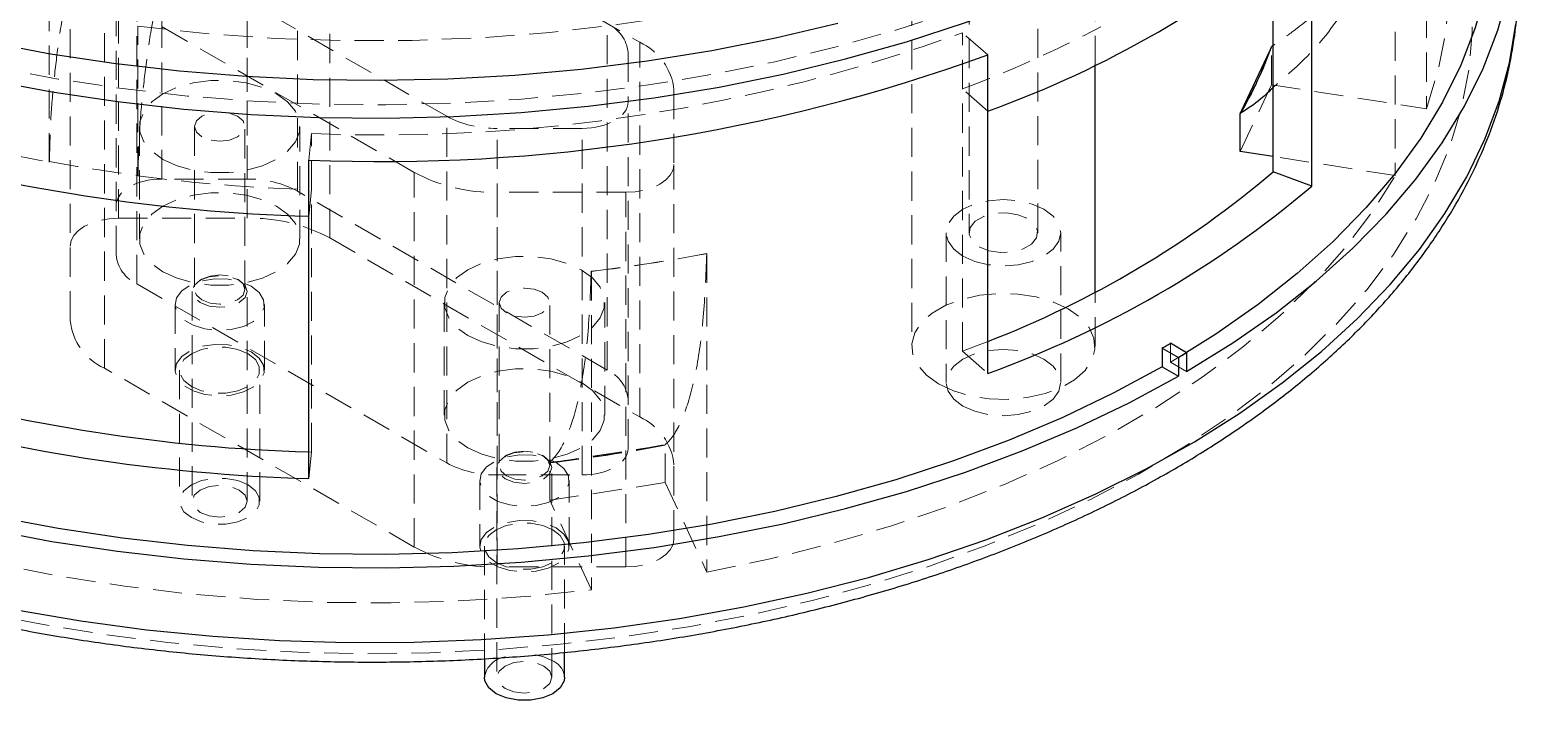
# Model space of a CAD drawing. Header units: millimetres. Extents: x 0 to 841, y 0 to 594.
# Drawn here: x 264 to 328.9, y 160.5 to 189.7 of the extents above; entities that cross this region are included whole.
import ezdxf

# ---------------------------------------------------------------- set-up
doc = ezdxf.new("R2010")
doc.units = ezdxf.units.MM
doc.linetypes.add('HIDDEN', pattern=[1.905, 1.27, -0.635])

msp = doc.modelspace()

# ---------------------------------------------------------------- linework, layer by layer
at = {"color": 7, "linetype": 'HIDDEN', "lineweight": 18}
for p, q in [((324.903, 200.182), (324.903, 186.301)), ((269.744, 183.237), (269.744, 198.343)), ((273.463, 183.237), (273.463, 198.343)), ((267.847, 181.533), (267.847, 197.864)), ((273.463, 181.533), (273.463, 197.864)), ((275.656, 182.712), (275.656, 197.818)), ((277.07, 197.001), (290.586, 189.199)), ((277.07, 180.671), (277.07, 197.001)), ((323.547, 197.277), (323.547, 183.395)), ((267.745, 179.936), (267.745, 195.042)), ((282.17, 185.973), (268.653, 193.776)), ((268.653, 178.67), (268.653, 193.776)), ((265.745, 177.078), (265.745, 193.409)), ((302.452, 193.09), (302.452, 175.942)), ((304.952, 193.147), (304.952, 180.899)), ((307.952, 180.899), (307.952, 193.147)), ((310.452, 188.211), (310.452, 193.09)), ((267.239, 174.995), (267.239, 191.326)), ((280.755, 183.523), (267.239, 191.326)), ((264.827, 183.974), (264.827, 190.506)), ((268.691, 183.376), (268.691, 189.909)), ((289.172, 174.909), (289.172, 190.015)), ((305.766, 188.648), (304.67, 189.614)), ((304.67, 187.164), (304.67, 189.614)), ((304.67, 175.733), (304.67, 189.614)), ((290.586, 172.868), (290.586, 189.199)), ((318.072, 188.834), (318.14, 188.98)), ((318.14, 189.002), (318.14, 188.98)), ((318.14, 187.347), (318.14, 188.98)), ((290.081, 188.749), (290.081, 186.602)), ((292.081, 187.116), (292.081, 183.874)), ((305.766, 186.198), (304.67, 187.164)), ((316.783, 184.442), (318.14, 187.347)), ((318.14, 187.347), (324.903, 186.301)), ((290.081, 171.496), (290.081, 186.602)), ((282.17, 170.867), (282.17, 185.973)), ((316.783, 186.075), (316.858, 186.235)), ((268.766, 185.526), (268.766, 180.627)), ((271.166, 185.526), (271.166, 178.422)), ((273.366, 178.422), (273.366, 185.526)), ((275.766, 180.627), (275.766, 185.526)), ((276.263, 185.22), (276.15, 184.067)), ((276.263, 182.77), (276.263, 185.22)), ((276.263, 171.339), (276.263, 185.22)), ((288.082, 185.449), (284.363, 185.449)), ((284.363, 170.343), (284.363, 185.449)), ((288.082, 170.343), (288.082, 185.449)), ((264.827, 183.974), (264.838, 183.998)), ((292.081, 167.543), (292.081, 183.874)), ((323.547, 183.395), (318.226, 184.218)), ((268.702, 183.4), (268.691, 183.376)), ((273.463, 183.237), (269.744, 183.237)), ((280.755, 167.193), (280.755, 183.523)), ((289.172, 174.909), (275.656, 182.712)), ((276.263, 182.77), (276.15, 181.617)), ((284.363, 166.33), (284.363, 182.661)), ((289.979, 182.661), (284.363, 182.661)), ((289.979, 166.33), (289.979, 182.661)), ((267.847, 181.533), (273.463, 181.533)), ((277.07, 180.671), (290.586, 172.868)), ((303.952, 180.899), (303.952, 174.367)), ((308.952, 174.367), (308.952, 180.899)), ((293.515, 179.987), (293.512, 179.993)), ((293.515, 179.987), (293.515, 166.106)), ((288.478, 179.212), (288.474, 179.221)), ((288.478, 179.212), (288.478, 165.331)), ((268.653, 178.67), (282.17, 170.867)), ((271.488, 178.871), (271.417, 178.83)), ((273.115, 178.83), (273.044, 178.871)), ((271.066, 178.34), (271.066, 169.195)), ((273.466, 169.195), (273.466, 178.34)), ((310.452, 175.942), (310.452, 178.311)), ((270.316, 177.769), (270.316, 174.911)), ((274.216, 174.911), (274.216, 177.769)), ((282.06, 177.852), (282.06, 172.952)), ((284.46, 177.852), (284.46, 170.748)), ((286.66, 170.748), (286.66, 177.852)), ((289.06, 172.952), (289.06, 177.852)), ((305.766, 176.16), (304.67, 175.733)), ((313.737, 176.079), (313.737, 175.262)), ((304.67, 175.733), (305.766, 174.767)), ((314.434, 175.677), (313.737, 175.262)), ((280.755, 167.193), (267.239, 174.995)), ((270.516, 174.911), (270.516, 169.195)), ((274.016, 169.195), (274.016, 174.911)), ((314.444, 174.854), (313.737, 175.262)), ((286.666, 170.869), (291.703, 171.643)), ((291.703, 171.661), (291.703, 171.643)), ((291.703, 170.01), (291.703, 171.643)), ((276.263, 171.339), (276.15, 171.342)), ((276.15, 170.186), (276.263, 171.339)), ((284.782, 171.197), (284.711, 171.156)), ((286.408, 171.156), (286.338, 171.197)), ((286.666, 170.89), (286.666, 170.869)), ((286.666, 169.235), (286.666, 170.869)), ((284.36, 170.666), (284.36, 161.521)), ((284.363, 170.343), (288.082, 170.343)), ((286.76, 161.521), (286.76, 170.666)), ((283.61, 170.095), (283.61, 167.237)), ((286.666, 169.235), (291.703, 170.01)), ((287.51, 167.237), (287.51, 170.095)), ((291.703, 170.01), (293.515, 166.106)), ((288.478, 165.331), (286.666, 169.235)), ((283.81, 167.237), (283.81, 162.334)), ((287.31, 162.614), (287.31, 167.237)), ((289.979, 166.33), (284.363, 166.33))]:
    msp.add_line(p, q, dxfattribs=at)
at = {"color": 7, "linetype": 'Continuous', "lineweight": 25}
for p, q in [((319.899, 182.926), (319.899, 196.807)), ((318.226, 183.559), (318.226, 192.975)), ((318.226, 189.063), (318.14, 189.002)), ((305.766, 186.198), (305.766, 188.648)), ((305.766, 174.767), (305.766, 188.648)), ((316.858, 186.235), (318.072, 188.834)), ((310.452, 178.311), (310.452, 188.211)), ((316.783, 186.093), (316.783, 186.075)), ((316.783, 184.442), (316.783, 186.075)), ((318.226, 184.218), (316.783, 184.442)), ((276.15, 181.617), (276.15, 184.067)), ((276.15, 170.186), (276.15, 184.067)), ((319.899, 182.926), (318.226, 183.559)), ((314.444, 175.67), (313.737, 176.079)), ((313.384, 175.874), (313.384, 175.058)), ((313.384, 175.874), (314.091, 175.466)), ((314.091, 175.466), (314.091, 174.65)), ((314.444, 175.67), (314.444, 174.854)), ((313.384, 175.058), (314.091, 174.65)), ((283.81, 162.334), (283.81, 161.521)), ((287.31, 161.521), (287.31, 162.614))]:
    msp.add_line(p, q, dxfattribs=at)
at = {"color": 7, "linetype": 'HIDDEN', "lineweight": 18, "flags": 128}
for points in [[(313.384, 194.655), (311.267, 193.515), (309.038, 192.449), (306.703, 191.461), (304.272, 190.554), (301.752, 189.732), (299.152, 188.997), (296.482, 188.352), (293.75, 187.8), (290.967, 187.341), (288.141, 186.978), (285.284, 186.712), (282.404, 186.543), (279.512, 186.474), (276.617, 186.503), (273.731, 186.63), (270.863, 186.856), (268.023, 187.179), (265.221, 187.598), (262.467, 188.112), (259.77, 188.72), (257.14, 189.418), (254.586, 190.204), (252.117, 191.076), (249.741, 192.031), (247.467, 193.065), (245.303, 194.175), (243.256, 195.356), (241.334, 196.606), (239.543, 197.918), (237.889, 199.29), (236.378, 200.715), (235.016, 202.189), (233.807, 203.708), (232.755, 205.265), (231.865, 206.855), (231.138, 208.472), (230.579, 210.112), (230.188, 211.767), (229.967, 213.434), (229.916, 215.104), (230.037, 216.774), (230.329, 218.436), (230.79, 220.086), (231.419, 221.717), (232.213, 223.324), (233.171, 224.901), (234.288, 226.443), (235.561, 227.943), (236.985, 229.398), (238.556, 230.802), (240.267, 232.15), (242.114, 233.437), (244.088, 234.658)], [(244.972, 170.669), (243.003, 171.876), (241.162, 173.148), (239.457, 174.482), (237.893, 175.873), (236.475, 177.315), (235.21, 178.803), (234.101, 180.332), (233.152, 181.897), (232.368, 183.492), (231.75, 185.111), (231.3, 186.748), (231.022, 188.398), (230.914, 190.055), (230.979, 191.713), (231.215, 193.365), (231.621, 195.006), (232.197, 196.63), (232.941, 198.232), (233.849, 199.805), (234.918, 201.343), (236.144, 202.842), (237.524, 204.296), (239.052, 205.7), (240.723, 207.049), (242.53, 208.337), (244.468, 209.561), (246.529, 210.716), (248.705, 211.797), (250.99, 212.801), (253.375, 213.725), (255.852, 214.565), (258.41, 215.317), (261.043, 215.98), (263.739, 216.551), (266.489, 217.028), (269.285, 217.409), (272.114, 217.693), (274.968, 217.879), (277.836, 217.965), (280.708, 217.953), (283.573, 217.841), (286.422, 217.631), (289.243, 217.323), (292.028, 216.918), (294.766, 216.417), (297.447, 215.823), (300.062, 215.138), (302.601, 214.363), (305.055, 213.502), (307.416, 212.558), (309.675, 211.534), (311.823, 210.434), (313.854, 209.261), (315.76, 208.021), (317.534, 206.717), (319.169, 205.354), (320.66, 203.937), (322.002, 202.472), (323.19, 200.962), (324.219, 199.414), (325.086, 197.834), (325.788, 196.226), (326.322, 194.597), (326.686, 192.953), (326.879, 191.299), (326.901, 189.641), (326.75, 187.985), (326.429, 186.338), (325.937, 184.704), (325.277, 183.091), (324.451, 181.503), (323.462, 179.946), (322.314, 178.427), (321.01, 176.95), (319.556, 175.52), (317.956, 174.143), (316.216, 172.824), (314.343, 171.567), (312.342, 170.378), (310.223, 169.259), (307.991, 168.216), (305.655, 167.251), (303.223, 166.369), (300.704, 165.573), (298.108, 164.865), (295.442, 164.247), (292.718, 163.723), (289.944, 163.294), (287.13, 162.962), (284.287, 162.727), (281.425, 162.591), (278.554, 162.553), (275.684, 162.615), (272.826, 162.776), (269.989, 163.036), (267.184, 163.393), (264.422, 163.846), (261.711, 164.393), (259.062, 165.033), (256.484, 165.764), (253.986, 166.582), (251.578, 167.485), (249.267, 168.469), (247.062, 169.532), (244.972, 170.669)], [(324.903, 186.301), (325.418, 187.968), (325.752, 189.65), (325.903, 191.341), (325.871, 193.034), (325.657, 194.723), (325.26, 196.401), (324.683, 198.061), (323.928, 199.697), (322.998, 201.303), (321.895, 202.872), (320.626, 204.398), (319.194, 205.876), (317.605, 207.299), (315.865, 208.662), (313.981, 209.96)], [(310.703, 196.407), (308.418, 195.272), (306.013, 194.224), (303.496, 193.267), (300.878, 192.405), (298.169, 191.641), (295.382, 190.98), (292.527, 190.422), (289.615, 189.972), (286.66, 189.63), (283.673, 189.399), (280.666, 189.278), (277.652, 189.269), (274.644, 189.371), (271.652, 189.585), (268.691, 189.909)], [(269.791, 184.097), (270.404, 183.815), (271.11, 183.619), (271.874, 183.518), (272.658, 183.518), (273.422, 183.619), (274.128, 183.815), (274.741, 184.097), (275.23, 184.451), (275.57, 184.859), (275.744, 185.3), (275.744, 185.752), (275.57, 186.193), (275.23, 186.601), (274.741, 186.955), (274.128, 187.237), (273.422, 187.433), (272.658, 187.534), (271.874, 187.534), (271.11, 187.433), (270.404, 187.237), (269.791, 186.955), (269.302, 186.601), (268.962, 186.193), (268.788, 185.752), (268.788, 185.3), (268.962, 184.859), (269.302, 184.451), (269.791, 184.097)], [(271.488, 185.077), (271.25, 185.283), (271.166, 185.526), (271.25, 185.769), (271.488, 185.975), (271.845, 186.113), (272.266, 186.161), (272.687, 186.113), (273.044, 185.975), (273.282, 185.769), (273.366, 185.526), (273.282, 185.283), (273.044, 185.077), (272.687, 184.939), (272.266, 184.891), (271.845, 184.939), (271.488, 185.077)], [(292.081, 183.874), (292.04, 183.637), (291.921, 183.41), (291.726, 183.2), (291.465, 183.016), (291.147, 182.865), (290.783, 182.753), (290.389, 182.684), (289.979, 182.661)], [(293.515, 166.106), (296.273, 166.682), (298.964, 167.356), (301.576, 168.126), (304.1, 168.988), (306.526, 169.94), (308.845, 170.977), (311.047, 172.095), (313.124, 173.291), (315.067, 174.559), (316.87, 175.895), (318.525, 177.293), (320.026, 178.747), (321.366, 180.253), (322.541, 181.805), (323.547, 183.395)], [(269.791, 179.198), (270.404, 178.916), (271.11, 178.72), (271.874, 178.619), (272.658, 178.619), (273.422, 178.72), (274.128, 178.916), (274.741, 179.198), (275.23, 179.552), (275.57, 179.959), (275.744, 180.4), (275.744, 180.853), (275.57, 181.294), (275.23, 181.702), (274.741, 182.055), (274.128, 182.337), (273.422, 182.534), (272.658, 182.634), (271.874, 182.634), (271.11, 182.534), (270.404, 182.337), (269.791, 182.055), (269.302, 181.702), (268.962, 181.294), (268.788, 180.853), (268.788, 180.4), (268.962, 179.959), (269.302, 179.552), (269.791, 179.198)], [(304.684, 179.879), (305.202, 179.649), (305.805, 179.505), (306.452, 179.456), (307.099, 179.505), (307.702, 179.649), (308.22, 179.879), (308.617, 180.178), (308.867, 180.526), (308.952, 180.899), (308.867, 181.273), (308.617, 181.621), (308.22, 181.92), (307.702, 182.149), (307.099, 182.293), (306.452, 182.342), (305.805, 182.293), (305.202, 182.149), (304.684, 181.92), (304.287, 181.621), (304.037, 181.273), (303.952, 180.899), (304.037, 180.526), (304.287, 180.178), (304.684, 179.879)], [(265.745, 180.32), (265.785, 180.557), (265.905, 180.784), (266.099, 180.994), (266.361, 181.178), (266.679, 181.329), (267.042, 181.441), (267.437, 181.51), (267.847, 181.533)], [(305.391, 180.287), (305.818, 180.114), (306.321, 180.037), (306.84, 180.063), (307.312, 180.19), (307.681, 180.403), (307.901, 180.675), (307.946, 180.975), (307.811, 181.265), (307.512, 181.512), (307.086, 181.684), (306.583, 181.762), (306.064, 181.736), (305.591, 181.609), (305.223, 181.396), (305.003, 181.123), (304.958, 180.824), (305.092, 180.533), (305.391, 180.287)], [(283.085, 176.423), (283.697, 176.141), (284.404, 175.945), (285.168, 175.844), (285.951, 175.844), (286.716, 175.945), (287.422, 176.141), (288.034, 176.423), (288.523, 176.777), (288.863, 177.184), (289.038, 177.625), (289.038, 178.078), (288.863, 178.519), (288.523, 178.927), (288.034, 179.28), (287.422, 179.562), (286.716, 179.759), (285.951, 179.859), (285.168, 179.859), (284.404, 179.759), (283.697, 179.562), (283.085, 179.28), (282.596, 178.927), (282.256, 178.519), (282.082, 178.078), (282.082, 177.625), (282.256, 177.184), (282.596, 176.777), (283.085, 176.423)], [(273.645, 178.565), (273.99, 178.295), (274.182, 177.978), (274.204, 177.643), (274.053, 177.319), (273.744, 177.034), (273.303, 176.816), (272.771, 176.681), (272.193, 176.644), (271.622, 176.706), (271.108, 176.863), (270.697, 177.1), (270.425, 177.397), (270.317, 177.727), (270.382, 178.06), (270.615, 178.368), (270.994, 178.622), (271.486, 178.801), (272.048, 178.887), (272.629, 178.875), (273.177, 178.764), (273.645, 178.565)], [(273.115, 178.83), (273.375, 178.605), (273.466, 178.34), (273.375, 178.075), (273.115, 177.851), (272.725, 177.7), (272.266, 177.648), (271.807, 177.7), (271.417, 177.851), (271.157, 178.075), (271.066, 178.34), (271.157, 178.605), (271.417, 178.83), (271.807, 178.98), (272.266, 179.033), (272.725, 178.98), (273.115, 178.83)], [(273.044, 178.871), (273.282, 178.665), (273.366, 178.422), (273.282, 178.179), (273.044, 177.973), (272.687, 177.835), (272.266, 177.787), (271.845, 177.835), (271.488, 177.973), (271.25, 178.179), (271.166, 178.422), (271.25, 178.665), (271.488, 178.871), (271.845, 179.009), (272.266, 179.057), (272.687, 179.009), (273.044, 178.871)], [(284.782, 177.403), (284.543, 177.609), (284.46, 177.852), (284.543, 178.095), (284.782, 178.301), (285.139, 178.438), (285.56, 178.487), (285.981, 178.438), (286.337, 178.301), (286.576, 178.095), (286.66, 177.852), (286.576, 177.609), (286.337, 177.403), (285.981, 177.265), (285.56, 177.217), (285.139, 177.265), (284.782, 177.403)], [(303.623, 174.31), (304.273, 174.006), (305.018, 173.787), (305.826, 173.662), (306.661, 173.636), (307.487, 173.712), (308.268, 173.885), (308.969, 174.148), (309.56, 174.489), (310.016, 174.894), (310.316, 175.345), (310.446, 175.821), (310.403, 176.304), (310.186, 176.77), (309.807, 177.2), (309.28, 177.575), (308.63, 177.879), (307.885, 178.098), (307.078, 178.223), (306.242, 178.248), (305.417, 178.173), (304.636, 178), (303.935, 177.737), (303.343, 177.396), (302.888, 176.991), (302.588, 176.54), (302.457, 176.063), (302.501, 175.581), (302.718, 175.115), (303.097, 174.685), (303.623, 174.31)], [(273.645, 175.707), (273.99, 175.437), (274.182, 175.12), (274.204, 174.785), (274.053, 174.461), (273.744, 174.177), (273.303, 173.958), (272.771, 173.824), (272.193, 173.786), (271.622, 173.848), (271.108, 174.005), (270.697, 174.242), (270.425, 174.539), (270.317, 174.869), (270.382, 175.202), (270.615, 175.51), (270.994, 175.764), (271.486, 175.943), (272.048, 176.03), (272.629, 176.017), (273.177, 175.906), (273.645, 175.707)], [(273.503, 175.625), (273.825, 175.37), (273.994, 175.069), (273.994, 174.753), (273.825, 174.452), (273.503, 174.197), (273.06, 174.011), (272.54, 173.913), (271.992, 173.913), (271.472, 174.011), (271.029, 174.197), (270.707, 174.452), (270.538, 174.753), (270.538, 175.069), (270.707, 175.37), (271.029, 175.625), (271.472, 175.811), (271.992, 175.909), (272.54, 175.909), (273.06, 175.811), (273.503, 175.625)], [(304.684, 173.346), (304.287, 173.645), (304.037, 173.993), (303.952, 174.367), (304.037, 174.74), (304.287, 175.088), (304.684, 175.387), (305.202, 175.617), (305.805, 175.761), (306.452, 175.81), (307.099, 175.761), (307.702, 175.617), (308.22, 175.387), (308.617, 175.088), (308.867, 174.74), (308.952, 174.367), (308.867, 173.993), (308.617, 173.645), (308.22, 173.346), (307.702, 173.117), (307.099, 172.973), (306.452, 172.924), (305.805, 172.973), (305.202, 173.117), (304.684, 173.346)], [(283.085, 171.524), (283.697, 171.242), (284.404, 171.045), (285.168, 170.945), (285.951, 170.945), (286.716, 171.045), (287.422, 171.242), (288.034, 171.524), (288.523, 171.877), (288.863, 172.285), (289.038, 172.726), (289.038, 173.179), (288.863, 173.62), (288.523, 174.027), (288.034, 174.381), (287.422, 174.663), (286.716, 174.86), (285.951, 174.96), (285.168, 174.96), (284.404, 174.86), (283.697, 174.663), (283.085, 174.381), (282.596, 174.027), (282.256, 173.62), (282.082, 173.179), (282.082, 172.726), (282.256, 172.285), (282.596, 171.877), (283.085, 171.524)], [(247.525, 171.7), (249.768, 170.609), (252.125, 169.601), (254.586, 168.68), (257.142, 167.849), (259.782, 167.112), (262.497, 166.472), (265.276, 165.93), (268.108, 165.49), (270.982, 165.152), (273.887, 164.919), (276.812, 164.79), (279.745, 164.767), (282.674, 164.85), (285.589, 165.038), (288.478, 165.331)], [(286.938, 170.891), (287.284, 170.621), (287.476, 170.304), (287.497, 169.968), (287.347, 169.644), (287.038, 169.36), (286.597, 169.141), (286.064, 169.007), (285.487, 168.97), (284.916, 169.032), (284.402, 169.189), (283.991, 169.426), (283.719, 169.723), (283.611, 170.052), (283.676, 170.386), (283.908, 170.693), (284.288, 170.948), (284.78, 171.126), (285.341, 171.213), (285.922, 171.201), (286.471, 171.09), (286.938, 170.891)], [(286.408, 171.156), (286.668, 170.931), (286.76, 170.666), (286.668, 170.401), (286.408, 170.176), (286.019, 170.026), (285.56, 169.973), (285.1, 170.026), (284.711, 170.176), (284.451, 170.401), (284.36, 170.666), (284.451, 170.931), (284.711, 171.156), (285.1, 171.306), (285.56, 171.359), (286.019, 171.306), (286.408, 171.156)], [(286.337, 171.197), (286.576, 170.991), (286.66, 170.748), (286.576, 170.505), (286.337, 170.299), (285.981, 170.161), (285.56, 170.113), (285.139, 170.161), (284.782, 170.299), (284.543, 170.505), (284.46, 170.748), (284.543, 170.991), (284.782, 171.197), (285.139, 171.334), (285.56, 171.383), (285.981, 171.334), (286.337, 171.197)], [(273.503, 169.909), (273.825, 169.654), (273.994, 169.353), (273.994, 169.037), (273.825, 168.736), (273.503, 168.481), (273.06, 168.295), (272.54, 168.197), (271.992, 168.197), (271.472, 168.295), (271.029, 168.481), (270.707, 168.736), (270.538, 169.037), (270.538, 169.353), (270.707, 169.654), (271.029, 169.909), (271.472, 170.095), (271.992, 170.193), (272.54, 170.193), (273.06, 170.095), (273.503, 169.909)], [(273.115, 169.685), (273.375, 169.46), (273.466, 169.195), (273.375, 168.93), (273.115, 168.705), (272.725, 168.555), (272.266, 168.502), (271.807, 168.555), (271.417, 168.705), (271.157, 168.93), (271.066, 169.195), (271.157, 169.46), (271.417, 169.685), (271.807, 169.835), (272.266, 169.888), (272.725, 169.835), (273.115, 169.685)], [(286.938, 168.033), (287.284, 167.763), (287.476, 167.446), (287.497, 167.111), (287.347, 166.786), (287.038, 166.502), (286.597, 166.283), (286.064, 166.149), (285.487, 166.112), (284.916, 166.174), (284.402, 166.331), (283.991, 166.568), (283.719, 166.865), (283.611, 167.195), (283.676, 167.528), (283.908, 167.836), (284.288, 168.09), (284.78, 168.268), (285.341, 168.355), (285.922, 168.343), (286.471, 168.232), (286.938, 168.033)], [(286.797, 167.951), (287.119, 167.695), (287.288, 167.395), (287.288, 167.079), (287.119, 166.778), (286.797, 166.522), (286.354, 166.337), (285.833, 166.239), (285.286, 166.239), (284.765, 166.337), (284.322, 166.522), (284, 166.778), (283.831, 167.079), (283.831, 167.395), (284, 167.695), (284.322, 167.951), (284.765, 168.137), (285.286, 168.234), (285.833, 168.234), (286.354, 168.137), (286.797, 167.951)], [(292.081, 167.543), (292.04, 167.307), (291.921, 167.079), (291.726, 166.869), (291.465, 166.685), (291.147, 166.535), (290.783, 166.422), (290.389, 166.353), (289.979, 166.33)], [(285.992, 162.5), (286.354, 162.421), (286.797, 162.235)], [(286.408, 162.011), (286.668, 161.786), (286.76, 161.521), (286.668, 161.256), (286.408, 161.031), (286.019, 160.881), (285.56, 160.828), (285.1, 160.881), (284.711, 161.031), (284.451, 161.256), (284.36, 161.521), (284.451, 161.786), (284.711, 162.011), (285.1, 162.161), (285.56, 162.214), (286.019, 162.161), (286.408, 162.011)]]:
    msp.add_lwpolyline(points, dxfattribs=at)
at = {"color": 7, "linetype": 'Continuous', "lineweight": 25, "flags": 128}
for points in [[(314.444, 174.854), (316.46, 176.101), (318.344, 177.414), (320.091, 178.789), (321.694, 180.221), (323.147, 181.706), (324.447, 183.237), (325.587, 184.81), (326.564, 186.419), (327.375, 188.059), (328.017, 189.724), (328.488, 191.407), (328.786, 193.104), (328.909, 194.808), (328.858, 196.513), (328.633, 198.213), (328.234, 199.902), (327.913, 200.906)], [(327.913, 195.162), (327.909, 194.816), (327.788, 193.146), (327.497, 191.484), (327.036, 189.834), (326.407, 188.203), (325.612, 186.596), (324.655, 185.019), (323.538, 183.478), (322.265, 181.977), (320.84, 180.522), (319.27, 179.119), (317.558, 177.771), (315.712, 176.484), (314.434, 175.677)], [(262.133, 187.568), (264.943, 187.044), (267.803, 186.616), (270.701, 186.286), (273.628, 186.056), (276.573, 185.926), (279.526, 185.896), (282.478, 185.968), (285.417, 186.14), (288.333, 186.411), (291.216, 186.782), (294.056, 187.25), (296.844, 187.814), (299.569, 188.473), (302.222, 189.223), (304.793, 190.062), (307.274, 190.987), (309.656, 191.995), (311.931, 193.083), (314.091, 194.247)], [(313.384, 175.058), (311.267, 173.918), (309.038, 172.852), (306.703, 171.864), (304.272, 170.957), (301.752, 170.135), (299.152, 169.4), (296.482, 168.755), (293.75, 168.203), (290.967, 167.744), (288.141, 167.381), (285.284, 167.115), (282.404, 166.946), (279.512, 166.877), (276.617, 166.906), (273.731, 167.033), (270.863, 167.259), (268.023, 167.582), (265.221, 168.001), (262.467, 168.515)], [(262.133, 167.971), (264.943, 167.447), (267.803, 167.019), (270.701, 166.689), (273.628, 166.459), (276.573, 166.329), (279.526, 166.299), (282.478, 166.371), (285.417, 166.543), (288.333, 166.814), (291.216, 167.185), (294.056, 167.653), (296.844, 168.217), (299.569, 168.876), (302.222, 169.626), (304.793, 170.465), (307.274, 171.39), (309.656, 172.399), (311.931, 173.486), (314.091, 174.65)], [(287.31, 161.521), (287.288, 161.363), (287.119, 161.062), (286.797, 160.807), (286.354, 160.621), (285.833, 160.523), (285.286, 160.523), (284.765, 160.621), (284.322, 160.807), (284, 161.062), (283.831, 161.363), (283.81, 161.521)]]:
    msp.add_lwpolyline(points, dxfattribs=at)
at = {"color": 8, "linetype": 'Continuous', "lineweight": 25, "flags": 128}
for points in [[(299.227, 190.017), (296.511, 189.374), (293.734, 188.825), (290.906, 188.37), (288.037, 188.012), (285.136, 187.752), (282.213, 187.59), (279.28, 187.528), (276.345, 187.565), (273.419, 187.702), (270.512, 187.938), (267.633, 188.271), (264.794, 188.702), (262.004, 189.228)], [(263.392, 164.457), (266.208, 163.978), (269.068, 163.596), (271.962, 163.311), (274.88, 163.125), (277.812, 163.038), (280.747, 163.051), (283.677, 163.162), (286.589, 163.373), (289.476, 163.683), (292.326, 164.089), (295.13, 164.592), (297.877, 165.188), (300.56, 165.877), (303.168, 166.655), (305.692, 167.52), (308.124, 168.469), (310.455, 169.499), (312.677, 170.607), (314.783, 171.787), (316.766, 173.037), (318.618, 174.352), (320.333, 175.727), (321.905, 177.159), (323.329, 178.641), (324.6, 180.168), (325.713, 181.736), (326.666, 183.339), (327.453, 184.972), (328.073, 186.628), (328.524, 188.303), (328.804, 189.99)]]:
    msp.add_lwpolyline(points, dxfattribs=at)
at = {"color": 7, "linetype": 'Continuous', "lineweight": 25}
for centre, radius, start, end in [((290.221, 229.447), 45.958, 289.77043, 310.22419), ((279.311, 261.653), 77.65, 267.66708, 289.91901), ((278.422, 260.204), 78.62, 254.06986, 268.34406), ((290.099, 216.738), 43.497, 291.11155, 310.28935), ((290.221, 218.016), 45.958, 289.77043, 310.22419), ((290.452, 216.006), 46.221, 299.74429, 300.25033), ((290.977, 215.914), 46.586, 299.74627, 300.24835), ((278.437, 246.693), 75.385, 254.06869, 268.26202), ((278.422, 248.773), 78.62, 254.06986, 268.34406)]:
    msp.add_arc(centre, radius, start, end, dxfattribs=at)
at = {"color": 7, "linetype": 'HIDDEN', "lineweight": 18}
for centre, radius, start, end in [((279.295, 259.639), 74.481, 267.66707, 289.91901), ((288.528, 188.595), 1.56, 5.69539, 65.6247), ((286.144, 236.461), 52.663, 290.59673, 297.7967), ((289.528, 186.862), 2.566, 5.69446, 65.62584), ((302.893, 194.333), 16.16, 329.26698, 340.65545), ((284.273, 189.923), 4.475, 241.95935, 271.14452), ((277.26, 252.937), 70.074, 253.82966, 259.78049), ((278.374, 258.715), 75.933, 259.7318, 262.68217), ((278.838, 262.511), 79.783, 262.69348, 268.15078), ((273.552, 178.762), 4.475, 61.9602, 91.14377), ((284.216, 190.021), 7.361, 241.95991, 271.14387), ((273.61, 174.174), 7.361, 61.95958, 91.1442), ((269.297, 180.09), 1.56, 185.69393, 245.62599), ((279.483, 254.63), 75.944, 276.79903, 280.64502), ((279.444, 254.697), 76.024, 276.82504, 280.66651), ((268.298, 177.332), 2.566, 185.69548, 245.62483), ((288.528, 173.489), 1.56, 5.69539, 65.6247), ((289.528, 170.531), 2.566, 5.69446, 65.62584), ((279.36, 235.178), 64.723, 276.48107, 280.99381), ((284.273, 174.817), 4.475, 241.95935, 271.14452), ((284.216, 173.69), 7.361, 241.95991, 271.14387), ((284.879, 161.34), 1.085, 96.7733, 170.38099), ((286.462, 161.454), 0.85, 4.51224, 66.80874)]:
    msp.add_arc(centre, radius, start, end, dxfattribs=at)
for centre, start_param, end_param in [((288.079, 186.604), 4.714216, 6.283794), ((269.746, 182.081), 1.572623, 3.142201), ((288.079, 171.498), 4.714216, 6.283794)]:
    msp.add_ellipse(centre, major_axis=(2.001, -0.002), ratio=0.577287, start_param=start_param, end_param=end_param, dxfattribs=at)
for points, knots in [([(324.888, 200.184), (324.742, 199.169), (324.444, 197.108), (323.218, 194.286), (321.436, 191.738), (319.666, 190.061), (318.498, 189.251), (318.226, 189.063)], [0, 0, 0, 0, 0.228875, 0.464389, 0.69327, 0.928781, 1, 1, 1, 1]), ([(323.536, 197.278), (323.39, 196.262), (323.094, 194.199), (321.855, 191.389), (320.259, 189.002), (318.848, 187.78), (318.226, 187.241)], [0, 0, 0, 0, 0.261987, 0.531574, 0.793568, 1, 1, 1, 1]), ([(265.864, 192.71), (265.753, 192.172), (265.527, 191.082), (265.257, 189.387), (265.045, 187.691), (264.88, 185.84), (264.854, 184.67), (264.838, 183.998)], [0, 0, 0, 0, 0.18353, 0.372378, 0.555923, 0.744798, 1, 1, 1, 1]), ([(268.702, 183.4), (268.71, 183.877), (268.727, 184.845), (268.845, 186.449), (269.03, 188.128), (269.309, 190.047), (269.575, 191.358), (269.727, 192.112)], [0, 0, 0, 0, 0.183399, 0.372119, 0.555529, 0.744254, 1, 1, 1, 1]), ([(293.512, 179.993), (293.473, 179.04), (293.393, 177.104), (293.065, 174.8), (292.587, 173.005), (292.105, 172.065), (291.784, 171.742), (291.703, 171.661)], [0, 0, 0, 0, 0.227086, 0.46076, 0.687851, 0.921521, 1, 1, 1, 1]), ([(288.474, 179.221), (288.435, 178.267), (288.355, 176.332), (288.027, 174.028), (287.549, 172.233), (287.068, 171.294), (286.747, 170.971), (286.666, 170.89)], [0, 0, 0, 0, 0.227111, 0.46081, 0.687926, 0.921621, 1, 1, 1, 1]), ([(286.666, 170.89), (287.515, 170.995), (289.215, 171.204), (290.873, 171.509), (291.703, 171.661)], [0, 0, 0, 0, 0.498936, 1, 1, 1, 1])]:
    msp.add_open_spline(points, degree=3, knots=knots, dxfattribs=at)
at = {"color": 7, "linetype": 'Continuous', "lineweight": 25}
for points, knots in [([(243.972, 170.57), (244.326, 170.369), (245.351, 169.787), (247.127, 168.879), (249.325, 167.87), (251.615, 166.937), (253.986, 166.082), (256.433, 165.307), (258.948, 164.613), (261.522, 164.004), (264.15, 163.48), (266.821, 163.042), (269.529, 162.692), (272.265, 162.431), (275.021, 162.26), (277.788, 162.178), (280.559, 162.187), (283.325, 162.285), (286.078, 162.474), (288.809, 162.751), (291.51, 163.118), (294.173, 163.571), (296.791, 164.112), (299.354, 164.737), (301.856, 165.446), (304.289, 166.236), (306.646, 167.106), (308.919, 168.053), (311.102, 169.076), (313.187, 170.171), (315.168, 171.335), (317.039, 172.566), (318.793, 173.861), (320.424, 175.215), (321.926, 176.625), (323.294, 178.087), (324.522, 179.595), (325.606, 181.144), (326.541, 182.728), (327.325, 184.341), (327.955, 185.976), (328.432, 187.628), (328.744, 189.29), (328.9, 190.657), (328.895, 191.468), (328.893, 191.722)], [0, 0, 0, 0, 0.012659, 0.03661, 0.060552, 0.084485, 0.108405, 0.132313, 0.156209, 0.180092, 0.203966, 0.22783, 0.251686, 0.275537, 0.299383, 0.323226, 0.347068, 0.370911, 0.394756, 0.418605, 0.442459, 0.466321, 0.490191, 0.514073, 0.537966, 0.561873, 0.585795, 0.609733, 0.633687, 0.657655, 0.681637, 0.705628, 0.729623, 0.753609, 0.777575, 0.801504, 0.825377, 0.849171, 0.872864, 0.896437, 0.919878, 0.943185, 0.966367, 0.989449, 1, 1, 1, 1]), ([(316.783, 186.093), (317.05, 186.57), (317.584, 187.527), (317.955, 188.51), (318.14, 189.002)], [0, 0, 0, 0, 0.498937, 1, 1, 1, 1]), ([(318.226, 187.241), (318.049, 187.066), (317.618, 186.639), (317.093, 186.296), (316.783, 186.093)], [0, 0, 0, 0, 0.410391, 1, 1, 1, 1])]:
    msp.add_open_spline(points, degree=3, knots=knots, dxfattribs=at)

doc.saveas('drawing.dxf')
